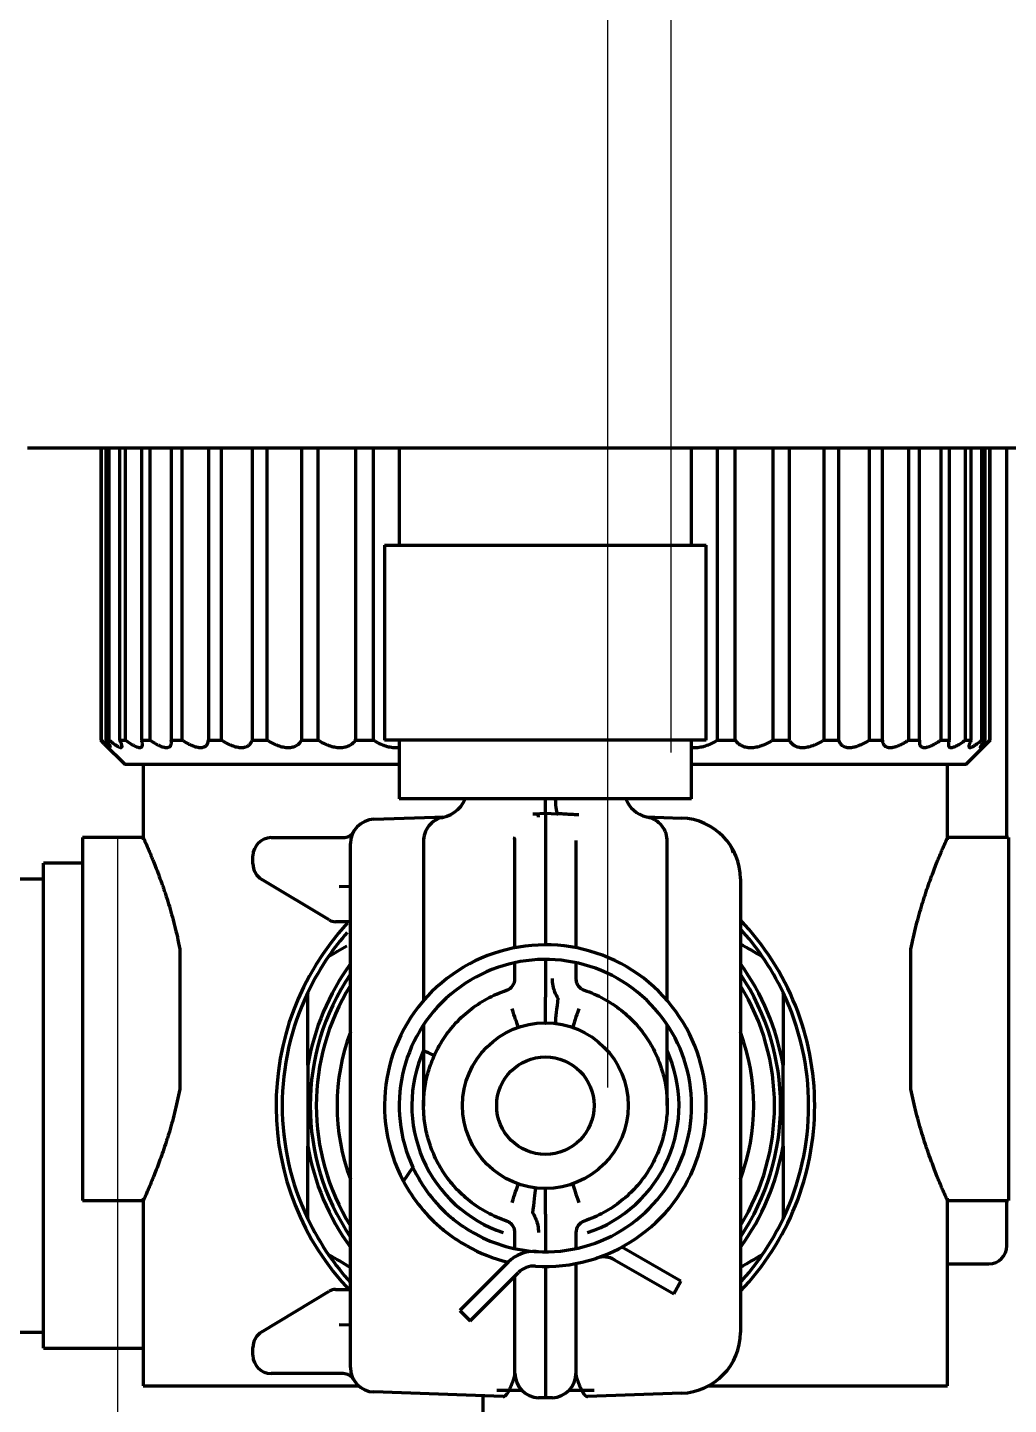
# Model space of a CAD drawing. Header units: inches. Extents: x -3077 to 7201, y 316 to 5463.
# Drawn here: x 4577.5 to 4617.7, y 1993.5 to 2050 of the extents above; entities that cross this region are included whole.
import ezdxf

# ---------------------------------------------------------------- set-up
doc = ezdxf.new("R2010")
doc.units = ezdxf.units.IN
doc.layers.add('GEOM', color=7, linetype='Continuous')

# ---------------------------------------------------------------- blocks, each defined once
blk = doc.blocks.new('A$C0B5A562A')
at = {"color": 6}
blk.add_line((0, 50), (0, -50), dxfattribs=at)
blk = doc.blocks.new('A$C29D5572B')
at = {"color": 1}
blk.add_line((0, 50), (0, -50), dxfattribs=at)
blk = doc.blocks.new('A$C0F8E2EAE')
blk.add_blockref('A$C29D5572B', (0, 0))
blk = doc.blocks.new('A$C76516A4E')
at = {"color": 3}
blk.add_line((0, 50), (0, -50), dxfattribs=at)

msp = doc.modelspace()

# ---------------------------------------------------------------- linework, layer by layer
at = {"linetype": 'Continuous', "lineweight": 70}
for p, q in [((4577.48, 2032.756), (4656.079, 2032.756)), ((4580.481, 2032.756), (4580.481, 2020.756)), ((4580.509, 2020.756), (4580.509, 2032.756)), ((4580.691, 2032.756), (4580.691, 2020.756)), ((4580.83, 2020.756), (4580.83, 2032.756)), ((4581.252, 2032.756), (4581.252, 2020.756)), ((4581.501, 2020.756), (4581.501, 2032.756)), ((4582.154, 2032.756), (4582.154, 2020.756)), ((4582.506, 2020.756), (4582.506, 2032.756)), ((4583.378, 2032.756), (4583.378, 2020.756)), ((4583.828, 2020.756), (4583.828, 2032.756)), ((4584.901, 2032.756), (4584.901, 2020.756)), ((4585.439, 2020.756), (4585.439, 2032.756)), ((4586.693, 2032.756), (4586.693, 2020.756)), ((4587.309, 2020.756), (4587.309, 2032.756)), ((4588.719, 2032.756), (4588.719, 2020.756)), ((4589.401, 2020.756), (4589.401, 2032.756)), ((4590.94, 2032.756), (4590.94, 2020.756)), ((4591.675, 2020.756), (4591.675, 2032.756)), ((4592.729, 2032.756), (4592.729, 2028.757)), ((4604.729, 2028.757), (4604.729, 2032.756)), ((4605.783, 2032.756), (4605.783, 2020.756)), ((4606.518, 2020.756), (4606.518, 2032.756)), ((4608.057, 2032.756), (4608.057, 2020.756)), ((4608.739, 2020.756), (4608.739, 2032.756)), ((4610.149, 2032.756), (4610.149, 2020.756)), ((4610.765, 2020.756), (4610.765, 2032.756)), ((4612.019, 2032.756), (4612.019, 2020.756)), ((4612.557, 2020.756), (4612.557, 2032.756)), ((4613.63, 2032.756), (4613.63, 2020.756)), ((4614.08, 2020.756), (4614.08, 2032.756)), ((4614.952, 2032.756), (4614.952, 2020.756)), ((4615.304, 2020.756), (4615.304, 2032.756)), ((4615.957, 2032.756), (4615.957, 2020.756)), ((4616.206, 2020.756), (4616.206, 2032.756)), ((4616.628, 2032.756), (4616.628, 2020.756)), ((4616.767, 2020.756), (4616.767, 2032.756)), ((4616.949, 2032.756), (4616.949, 2020.756)), ((4616.978, 2020.756), (4616.978, 2032.756)), ((4617.669, 2016.757), (4617.669, 2032.758)), ((4592.129, 2028.756), (4605.329, 2028.756)), ((4592.129, 2028.756), (4592.129, 2020.756)), ((4605.329, 2020.756), (4605.329, 2028.756)), ((4580.481, 2020.756), (4580.509, 2020.756)), ((4580.691, 2020.756), (4580.83, 2020.756)), ((4581.252, 2020.756), (4581.501, 2020.756)), ((4582.154, 2020.756), (4582.506, 2020.756)), ((4583.378, 2020.756), (4583.828, 2020.756)), ((4584.901, 2020.756), (4585.439, 2020.756)), ((4586.693, 2020.756), (4587.309, 2020.756)), ((4588.719, 2020.756), (4589.401, 2020.756)), ((4590.94, 2020.756), (4591.675, 2020.756)), ((4605.329, 2020.756), (4592.129, 2020.756)), ((4592.729, 2020.757), (4592.729, 2018.356)), ((4604.729, 2018.356), (4604.729, 2020.757)), ((4605.783, 2020.756), (4606.518, 2020.756)), ((4608.057, 2020.756), (4608.739, 2020.756)), ((4610.149, 2020.756), (4610.765, 2020.756)), ((4612.019, 2020.756), (4612.557, 2020.756)), ((4613.63, 2020.756), (4614.08, 2020.756)), ((4614.952, 2020.756), (4615.304, 2020.756)), ((4615.957, 2020.756), (4616.206, 2020.756)), ((4616.628, 2020.756), (4616.767, 2020.756)), ((4616.949, 2020.756), (4616.978, 2020.756)), ((4580.622, 2020.613), (4581.479, 2019.756)), ((4615.979, 2019.756), (4616.842, 2020.619)), ((4592.73, 2019.756), (4581.479, 2019.756)), ((4582.229, 2019.756), (4582.229, 2016.66)), ((4615.979, 2019.756), (4604.728, 2019.756)), ((4615.229, 2016.66), (4615.229, 2019.756)), ((4598.729, 2018.356), (4592.729, 2018.356)), ((4604.729, 2018.356), (4598.729, 2018.356)), ((4591.694, 2017.51), (4594.599, 2017.612)), ((4598.213, 2017.738), (4598.255, 2017.739)), ((4598.255, 2017.739), (4598.729, 2017.756)), ((4598.729, 2017.756), (4599.203, 2017.739)), ((4598.729, 2017.756), (4598.729, 2014.258)), ((4599.203, 2017.739), (4599.245, 2017.738)), ((4602.859, 2017.612), (4604.316, 2017.561)), ((4579.729, 2016.756), (4579.729, 2009.306)), ((4582.272, 2016.756), (4579.729, 2016.756)), ((4587.479, 2016.756), (4590.427, 2016.756)), ((4593.729, 2016.742), (4593.729, 2010.064)), ((4603.729, 2010.064), (4603.729, 2016.728)), ((4617.729, 2016.756), (4615.186, 2016.756)), ((4617.729, 2016.756), (4617.729, 2001.856)), ((4590.729, 2015.511), (4590.729, 2016.511)), ((4578.129, 2005.756), (4578.129, 2015.706)), ((4579.729, 2015.706), (4578.129, 2015.706)), ((4586.729, 2015.68), (4586.729, 2016.006)), ((4578.129, 2015.056), (4575.929, 2015.056)), ((4589.86, 2013.377), (4587.093, 2015.037)), ((4590.729, 1996), (4590.729, 2015.511)), ((4606.729, 2015.062), (4606.729, 1996.449)), ((4590.729, 2014.756), (4590.273, 2014.74)), ((4597.479, 2012.236), (4597.479, 2014.248)), ((4598.729, 2014.258), (4598.729, 2012.356)), ((4599.979, 2014.248), (4599.979, 2012.236)), ((4590.582, 2013.306), (4590.118, 2013.306)), ((4590.729, 2013.306), (4590.582, 2013.306)), ((4583.729, 2012.179), (4583.729, 2006.433)), ((4613.729, 2006.433), (4613.729, 2012.179)), ((4597.479, 2010.97), (4597.479, 2011.624)), ((4598.729, 2011.756), (4598.729, 2010.206)), ((4599.979, 2011.624), (4599.979, 2010.97)), ((4579.729, 2009.306), (4579.729, 2001.856)), ((4593.729, 2009.073), (4593.729, 2005.736)), ((4603.729, 2005.756), (4603.729, 2009.073)), ((4588.979, 2007.421), (4588.979, 2004.091)), ((4608.479, 2004.091), (4608.479, 2007.421)), ((4578.129, 1995.806), (4578.129, 2005.756)), ((4592.9, 2002.661), (4593.291, 2003.22)), ((4579.729, 2001.856), (4582.272, 2001.856)), ((4582.229, 2001.951), (4582.229, 1994.256)), ((4615.186, 2001.856), (4617.729, 2001.856)), ((4615.229, 1994.256), (4615.229, 2001.951)), ((4617.669, 2000.006), (4617.669, 2001.856)), ((4598.729, 2001.306), (4598.729, 1999.756)), ((4597.479, 1999.887), (4597.479, 2000.542)), ((4599.979, 2000.542), (4599.979, 1999.887)), ((4604.292, 1998.545), (4601.867, 1999.945)), ((4597.202, 1999.331), (4595.222, 1997.351)), ((4598.729, 1999.156), (4598.729, 1997.254)), ((4599.979, 1999.275), (4599.979, 1997.264)), ((4601.567, 1999.426), (4603.992, 1998.026)), ((4615.229, 1999.256), (4616.919, 1999.256)), ((4595.646, 1996.927), (4597.626, 1998.907)), ((4597.479, 1997.264), (4597.479, 1998.759)), ((4587.093, 1996.474), (4589.86, 1998.135)), ((4590.118, 1998.206), (4590.582, 1998.206)), ((4590.582, 1998.206), (4590.729, 1998.206)), ((4603.992, 1998.026), (4604.292, 1998.545)), ((4595.222, 1997.351), (4595.646, 1996.927)), ((4598.729, 1997.254), (4598.729, 1993.756)), ((4575.929, 1996.456), (4578.129, 1996.456)), ((4590.273, 1996.772), (4590.729, 1996.756)), ((4578.129, 1995.806), (4582.229, 1995.806)), ((4586.729, 1995.506), (4586.729, 1995.831)), ((4590.729, 1995.001), (4590.729, 1996)), ((4590.427, 1994.756), (4587.479, 1994.756)), ((4582.229, 1994.256), (4591.062, 1994.256)), ((4597.774, 1994.056), (4596.729, 1994.056)), ((4600.729, 1994.056), (4599.684, 1994.056)), ((4605.428, 1994.256), (4615.229, 1994.256)), ((4596.996, 1993.816), (4591.694, 1994.001)), ((4596.169, 1974.756), (4596.169, 1993.845)), ((4598.729, 1993.756), (4598.444, 1993.766)), ((4599.014, 1993.766), (4598.729, 1993.756)), ((4604.316, 1993.951), (4600.462, 1993.816))]:
    msp.add_line(p, q, dxfattribs=at)
for radius in [3.4, 2]:
    msp.add_circle((4598.729, 2005.756), radius, dxfattribs=at)
for centre, radius, start, end in [((4591.729, 2016.511), 1, 92, 180), ((4604.229, 2015.062), 2.5, 0, 88), ((4587.479, 2016.006), 0.75, 90, 180), ((4590.427, 2017.256), 0.5, 270, 330.2179), ((4605.688, 2016.029), 0.75, 7.4243, 33.5209), ((4587.479, 2015.68), 0.75, 180, 239.0362), ((4590.118, 2013.806), 0.5, 239.0362, 270), ((4598.729, 2005.756), 11.05, 0, 43.6163), ((4598.729, 2005.756), 11.05, 137.3681, 223.6106), ((4598.729, 2005.756), 10.8, 138.8232, 145.4744), ((4598.729, 2005.756), 10.8, 34.5256, 42.2062), ((4598.729, 2005.756), 6.6, 266.435, 207.9643), ((4598.729, 2005.756), 10.8, 145.4744, 154.5256), ((4598.729, 2005.756), 6, 266.435, 205), ((4598.729, 2005.756), 10.8, 25.4744, 34.5256), ((4598.729, 2005.756), 9.891, 143.9795, 170.3074), ((4598.729, 2005.756), 9.65, 145.9969, 213.9975), ((4598.729, 2005.756), 9.891, 9.6926, 36.0205), ((4598.729, 2005.756), 9.65, 326.0025, 34.0031), ((4598.729, 2005.756), 9.4, 148.3256, 211.6687), ((4596.979, 2010.97), 0.5, 288.553, 0), ((4598.729, 2005.756), 9.4, 328.3313, 31.6744), ((4598.729, 2005.756), 10.8, 154.5256, 205.4744), ((4598.729, 2005.756), 10.8, 334.5256, 25.4744), ((4598.729, 2005.756), 8.55, 159.3338, 200.6606), ((4598.729, 2005.756), 8.55, 339.3394, 20.6663), ((4598.746, 2005.756), 5.5, 155.701, 251.447), ((4598.712, 2005.756), 5.5, 288.553, 24.299), ((4598.729, 2005.756), 11.05, 316.3838, 0), ((4598.729, 2005.756), 9.891, 189.6926, 216.0205), ((4598.729, 2005.756), 9.891, 323.9795, 350.3074), ((4598.729, 2005.756), 6, 205, 229.9003), ((4598.729, 2005.756), 6.6, 207.9643, 230.365), ((4598.729, 2005.756), 10.8, 205.4744, 214.5256), ((4600.479, 2000.542), 0.5, 108.553, 180), ((4598.729, 2005.756), 10.8, 325.4744, 334.5256), ((4598.729, 2005.756), 6, 241.3794, 267.2784), ((4598.729, 2005.756), 6.6, 240.7973, 256.651), ((4598.263, 1998.27), 1.5, 86.435, 135), ((4616.919, 2000.006), 0.75, 270, 0), ((4598.729, 2005.756), 10.8, 214.5256, 222.2062), ((4598.263, 1998.27), 0.9, 86.435, 135), ((4601.117, 1998.646), 0.9, 60, 108.565), ((4598.729, 2005.756), 10.8, 317.7938, 325.4744), ((4590.118, 1997.706), 0.5, 90, 120.9638), ((4587.479, 1995.831), 0.75, 120.9638, 180), ((4604.229, 1996.449), 2.5, 272, 0), ((4587.479, 1995.506), 0.75, 180, 270), ((4590.427, 1994.256), 0.5, 29.7821, 90), ((4591.729, 1995.001), 1, 180, 268), ((4598.479, 1994.765), 1, 180, 268), ((4598.979, 1994.765), 1, 272.0003, 0)]:
    msp.add_arc(centre, radius, start, end, dxfattribs=at)
for centre, major_axis, ratio, start_param, end_param in [((4594.279, 2018.82), (-0.078, 1.248), 1, 3.110906, 4.269188), ((4599.288, 2018.987), (0.044, 1.249), 0.125617, 2.104923, 3.141592), ((4603.179, 2018.82), (-0.056, -1.249), 1, 5.137549, 6.080834), ((4599.288, 2010.171), (-0.157, -1.24), 0.034627, 4.716776, 5.709782), ((4597.244, 2009.951), (-0.417, 1.178), 0.029745, 3.715033, 4.5108), ((4600.214, 2009.951), (-0.417, -1.178), 0.029679, 4.913974, 5.709741), ((4597.244, 2001.561), (-0.417, -1.178), 0.029679, 1.772384, 2.56815), ((4600.214, 2001.561), (-0.417, 1.178), 0.029745, 0.573434, 1.369194), ((4598.17, 2001.341), (-0.157, -1.24), 0.034627, 1.575184, 2.568189)]:
    msp.add_ellipse(centre, major_axis=major_axis, ratio=ratio, start_param=start_param, end_param=end_param, dxfattribs=at)
for points, knots in [([(4580.626, 2020.609), (4580.618, 2020.617), (4580.609, 2020.626), (4580.563, 2020.672), (4580.524, 2020.712), (4580.481, 2020.756)], [0, 0, 0, 0, 0.201198, 0.201198, 1, 1, 1, 1]), ([(4580.509, 2020.756), (4580.555, 2020.712), (4580.599, 2020.672), (4580.66, 2020.617), (4580.679, 2020.6), (4580.707, 2020.576), (4580.716, 2020.569), (4580.733, 2020.554), (4580.742, 2020.547), (4580.782, 2020.513), (4580.81, 2020.492), (4580.842, 2020.471), (4580.851, 2020.465), (4580.86, 2020.461), (4580.861, 2020.461), (4580.861, 2020.46)], [0, 0, 0, 0, 0.281621, 0.281621, 0.422431, 0.422431, 0.492836, 0.492836, 0.563241, 0.563241, 0.844862, 0.844862, 0.985673, 0.985673, 1, 1, 1, 1]), ([(4580.886, 2020.465), (4580.886, 2020.468), (4580.885, 2020.472), (4580.882, 2020.481), (4580.88, 2020.485), (4580.876, 2020.494), (4580.869, 2020.508), (4580.859, 2020.526), (4580.842, 2020.553), (4580.832, 2020.568), (4580.809, 2020.6), (4580.797, 2020.617), (4580.757, 2020.672), (4580.726, 2020.712), (4580.691, 2020.756)], [0, 0, 0, 0, 0.10401, 0.10401, 0.178675, 0.178675, 0.253341, 0.402673, 0.402673, 0.552005, 0.552005, 0.701337, 0.701337, 1, 1, 1, 1]), ([(4580.83, 2020.756), (4580.884, 2020.712), (4580.935, 2020.672), (4581.008, 2020.617), (4581.032, 2020.6), (4581.066, 2020.576), (4581.078, 2020.569), (4581.1, 2020.554), (4581.111, 2020.547), (4581.163, 2020.513), (4581.201, 2020.492), (4581.249, 2020.471), (4581.263, 2020.465), (4581.283, 2020.46), (4581.29, 2020.458), (4581.301, 2020.456), (4581.307, 2020.456), (4581.332, 2020.456), (4581.345, 2020.463), (4581.353, 2020.481), (4581.355, 2020.485), (4581.356, 2020.494), (4581.358, 2020.508), (4581.355, 2020.526), (4581.349, 2020.553), (4581.345, 2020.568), (4581.333, 2020.6), (4581.325, 2020.617), (4581.3, 2020.672), (4581.278, 2020.712), (4581.252, 2020.756)], [0, 0, 0, 0, 0.125, 0.125, 0.1875, 0.1875, 0.21875, 0.21875, 0.25, 0.25, 0.375, 0.375, 0.4375, 0.4375, 0.46875, 0.46875, 0.5, 0.5, 0.625, 0.625, 0.65625, 0.65625, 0.6875, 0.75, 0.75, 0.8125, 0.8125, 0.875, 0.875, 1, 1, 1, 1]), ([(4581.501, 2020.756), (4581.56, 2020.712), (4581.618, 2020.672), (4581.702, 2020.617), (4581.729, 2020.6), (4581.77, 2020.576), (4581.783, 2020.569), (4581.809, 2020.554), (4581.822, 2020.547), (4581.886, 2020.513), (4581.933, 2020.492), (4581.996, 2020.471), (4582.016, 2020.465), (4582.044, 2020.46), (4582.053, 2020.458), (4582.07, 2020.456), (4582.078, 2020.456), (4582.116, 2020.456), (4582.141, 2020.463), (4582.163, 2020.481), (4582.167, 2020.485), (4582.175, 2020.494), (4582.184, 2020.508), (4582.19, 2020.526), (4582.195, 2020.553), (4582.196, 2020.568), (4582.194, 2020.6), (4582.192, 2020.617), (4582.182, 2020.672), (4582.17, 2020.712), (4582.154, 2020.756)], [0, 0, 0, 0, 0.125, 0.125, 0.1875, 0.1875, 0.21875, 0.21875, 0.25, 0.25, 0.375, 0.375, 0.4375, 0.4375, 0.46875, 0.46875, 0.5, 0.5, 0.625, 0.625, 0.65625, 0.65625, 0.6875, 0.75, 0.75, 0.8125, 0.8125, 0.875, 0.875, 1, 1, 1, 1]), ([(4582.506, 2020.756), (4582.571, 2020.712), (4582.634, 2020.672), (4582.727, 2020.617), (4582.758, 2020.6), (4582.803, 2020.576), (4582.818, 2020.569), (4582.848, 2020.554), (4582.863, 2020.547), (4582.936, 2020.513), (4582.991, 2020.492), (4583.068, 2020.471), (4583.093, 2020.465), (4583.128, 2020.46), (4583.14, 2020.458), (4583.162, 2020.456), (4583.173, 2020.456), (4583.224, 2020.456), (4583.259, 2020.463), (4583.295, 2020.481), (4583.302, 2020.485), (4583.315, 2020.494), (4583.333, 2020.508), (4583.347, 2020.526), (4583.362, 2020.553), (4583.369, 2020.568), (4583.378, 2020.6), (4583.381, 2020.617), (4583.387, 2020.672), (4583.385, 2020.712), (4583.378, 2020.756)], [0, 0, 0, 0, 0.125, 0.125, 0.1875, 0.1875, 0.21875, 0.21875, 0.25, 0.25, 0.375, 0.375, 0.4375, 0.4375, 0.46875, 0.46875, 0.5, 0.5, 0.625, 0.625, 0.65625, 0.65625, 0.6875, 0.75, 0.75, 0.8125, 0.8125, 0.875, 0.875, 1, 1, 1, 1]), ([(4583.828, 2020.756), (4583.895, 2020.712), (4583.963, 2020.672), (4584.063, 2020.617), (4584.097, 2020.6), (4584.147, 2020.576), (4584.163, 2020.569), (4584.196, 2020.554), (4584.213, 2020.547), (4584.294, 2020.513), (4584.357, 2020.492), (4584.446, 2020.471), (4584.475, 2020.465), (4584.517, 2020.46), (4584.531, 2020.458), (4584.558, 2020.456), (4584.571, 2020.456), (4584.634, 2020.456), (4584.679, 2020.463), (4584.728, 2020.481), (4584.738, 2020.485), (4584.756, 2020.494), (4584.781, 2020.508), (4584.803, 2020.526), (4584.829, 2020.553), (4584.841, 2020.568), (4584.861, 2020.6), (4584.869, 2020.617), (4584.89, 2020.672), (4584.898, 2020.712), (4584.901, 2020.756)], [0, 0, 0, 0, 0.125, 0.125, 0.1875, 0.1875, 0.21875, 0.21875, 0.25, 0.25, 0.375, 0.375, 0.4375, 0.4375, 0.46875, 0.46875, 0.5, 0.5, 0.625, 0.625, 0.65625, 0.65625, 0.6875, 0.75, 0.75, 0.8125, 0.8125, 0.875, 0.875, 1, 1, 1, 1]), ([(4585.439, 2020.756), (4585.509, 2020.712), (4585.579, 2020.672), (4585.685, 2020.617), (4585.72, 2020.6), (4585.774, 2020.576), (4585.792, 2020.569), (4585.827, 2020.554), (4585.845, 2020.547), (4585.933, 2020.513), (4586.002, 2020.492), (4586.101, 2020.471), (4586.134, 2020.465), (4586.182, 2020.46), (4586.198, 2020.458), (4586.229, 2020.456), (4586.244, 2020.456), (4586.318, 2020.456), (4586.372, 2020.463), (4586.433, 2020.481), (4586.445, 2020.485), (4586.468, 2020.494), (4586.501, 2020.508), (4586.53, 2020.526), (4586.566, 2020.553), (4586.583, 2020.568), (4586.613, 2020.6), (4586.626, 2020.617), (4586.662, 2020.672), (4586.68, 2020.712), (4586.693, 2020.756)], [0, 0, 0, 0, 0.125, 0.125, 0.1875, 0.1875, 0.21875, 0.21875, 0.25, 0.25, 0.375, 0.375, 0.4375, 0.4375, 0.46875, 0.46875, 0.5, 0.5, 0.625, 0.625, 0.65625, 0.65625, 0.6875, 0.75, 0.75, 0.8125, 0.8125, 0.875, 0.875, 1, 1, 1, 1]), ([(4587.309, 2020.756), (4587.38, 2020.712), (4587.451, 2020.672), (4587.561, 2020.617), (4587.597, 2020.6), (4587.653, 2020.576), (4587.672, 2020.569), (4587.709, 2020.554), (4587.728, 2020.547), (4587.821, 2020.513), (4587.894, 2020.492), (4588.003, 2020.471), (4588.038, 2020.465), (4588.092, 2020.46), (4588.109, 2020.458), (4588.144, 2020.456), (4588.16, 2020.456), (4588.244, 2020.456), (4588.306, 2020.463), (4588.378, 2020.481), (4588.392, 2020.485), (4588.419, 2020.494), (4588.459, 2020.508), (4588.495, 2020.526), (4588.54, 2020.553), (4588.562, 2020.568), (4588.601, 2020.6), (4588.619, 2020.617), (4588.669, 2020.672), (4588.697, 2020.712), (4588.719, 2020.756)], [0, 0, 0, 0, 0.125, 0.125, 0.1875, 0.1875, 0.21875, 0.21875, 0.25, 0.25, 0.375, 0.375, 0.4375, 0.4375, 0.46875, 0.46875, 0.5, 0.5, 0.625, 0.625, 0.65625, 0.65625, 0.6875, 0.75, 0.75, 0.8125, 0.8125, 0.875, 0.875, 1, 1, 1, 1]), ([(4589.401, 2020.756), (4589.471, 2020.712), (4589.543, 2020.672), (4589.654, 2020.617), (4589.691, 2020.6), (4589.748, 2020.576), (4589.767, 2020.569), (4589.806, 2020.554), (4589.825, 2020.547), (4589.921, 2020.513), (4589.998, 2020.492), (4590.113, 2020.471), (4590.151, 2020.465), (4590.208, 2020.46), (4590.227, 2020.458), (4590.264, 2020.456), (4590.283, 2020.456), (4590.373, 2020.456), (4590.442, 2020.463), (4590.524, 2020.481), (4590.54, 2020.485), (4590.571, 2020.494), (4590.616, 2020.508), (4590.659, 2020.526), (4590.713, 2020.553), (4590.738, 2020.568), (4590.787, 2020.6), (4590.809, 2020.617), (4590.872, 2020.672), (4590.909, 2020.712), (4590.94, 2020.756)], [0, 0, 0, 0, 0.125, 0.125, 0.1875, 0.1875, 0.21875, 0.21875, 0.25, 0.25, 0.375, 0.375, 0.4375, 0.4375, 0.46875, 0.46875, 0.5, 0.5, 0.625, 0.625, 0.65625, 0.65625, 0.6875, 0.75, 0.75, 0.8125, 0.8125, 0.875, 0.875, 1, 1, 1, 1]), ([(4591.675, 2020.756), (4591.743, 2020.712), (4591.814, 2020.672), (4591.923, 2020.617), (4591.961, 2020.6), (4592.018, 2020.576), (4592.037, 2020.569), (4592.076, 2020.554), (4592.095, 2020.547), (4592.193, 2020.513), (4592.271, 2020.492), (4592.39, 2020.471), (4592.43, 2020.465), (4592.49, 2020.46), (4592.51, 2020.458), (4592.55, 2020.456), (4592.569, 2020.456), (4592.638, 2020.456), (4592.687, 2020.459), (4592.734, 2020.465)], [0, 0, 0, 0, 0.215291, 0.215291, 0.322937, 0.322937, 0.376759, 0.376759, 0.430582, 0.430582, 0.645873, 0.645873, 0.753519, 0.753519, 0.807341, 0.807341, 0.861164, 0.861164, 1, 1, 1, 1]), ([(4604.726, 2020.464), (4604.735, 2020.463), (4604.744, 2020.462), (4604.771, 2020.46), (4604.79, 2020.458), (4604.828, 2020.456), (4604.848, 2020.456), (4604.944, 2020.456), (4605.023, 2020.463), (4605.124, 2020.481), (4605.144, 2020.485), (4605.184, 2020.494), (4605.244, 2020.508), (4605.303, 2020.526), (4605.381, 2020.553), (4605.42, 2020.568), (4605.496, 2020.6), (4605.534, 2020.617), (4605.644, 2020.672), (4605.715, 2020.712), (4605.783, 2020.756)], [0, 0, 0, 0, 0.025315, 0.025315, 0.079464, 0.079464, 0.133613, 0.133613, 0.35021, 0.35021, 0.404359, 0.404359, 0.458508, 0.566807, 0.566807, 0.675105, 0.675105, 0.783403, 0.783403, 1, 1, 1, 1]), ([(4606.518, 2020.756), (4606.549, 2020.712), (4606.585, 2020.672), (4606.648, 2020.617), (4606.671, 2020.6), (4606.707, 2020.576), (4606.719, 2020.569), (4606.745, 2020.554), (4606.758, 2020.547), (4606.825, 2020.513), (4606.884, 2020.492), (4606.98, 2020.471), (4607.013, 2020.465), (4607.065, 2020.46), (4607.083, 2020.458), (4607.119, 2020.456), (4607.137, 2020.456), (4607.227, 2020.456), (4607.302, 2020.463), (4607.399, 2020.481), (4607.419, 2020.485), (4607.458, 2020.494), (4607.516, 2020.508), (4607.574, 2020.526), (4607.651, 2020.553), (4607.689, 2020.568), (4607.766, 2020.6), (4607.803, 2020.617), (4607.915, 2020.672), (4607.987, 2020.712), (4608.057, 2020.756)], [0, 0, 0, 0, 0.125, 0.125, 0.1875, 0.1875, 0.21875, 0.21875, 0.25, 0.25, 0.375, 0.375, 0.4375, 0.4375, 0.46875, 0.46875, 0.5, 0.5, 0.625, 0.625, 0.65625, 0.65625, 0.6875, 0.75, 0.75, 0.8125, 0.8125, 0.875, 0.875, 1, 1, 1, 1]), ([(4608.739, 2020.756), (4608.761, 2020.712), (4608.789, 2020.672), (4608.838, 2020.617), (4608.856, 2020.6), (4608.886, 2020.576), (4608.896, 2020.569), (4608.917, 2020.554), (4608.928, 2020.547), (4608.985, 2020.513), (4609.036, 2020.492), (4609.12, 2020.471), (4609.15, 2020.465), (4609.197, 2020.46), (4609.213, 2020.458), (4609.246, 2020.456), (4609.262, 2020.456), (4609.345, 2020.456), (4609.415, 2020.463), (4609.506, 2020.481), (4609.525, 2020.485), (4609.562, 2020.494), (4609.617, 2020.508), (4609.673, 2020.526), (4609.747, 2020.553), (4609.785, 2020.568), (4609.86, 2020.6), (4609.897, 2020.617), (4610.006, 2020.672), (4610.078, 2020.712), (4610.149, 2020.756)], [0, 0, 0, 0, 0.125, 0.125, 0.1875, 0.1875, 0.21875, 0.21875, 0.25, 0.25, 0.375, 0.375, 0.4375, 0.4375, 0.46875, 0.46875, 0.5, 0.5, 0.625, 0.625, 0.65625, 0.65625, 0.6875, 0.75, 0.75, 0.8125, 0.8125, 0.875, 0.875, 1, 1, 1, 1]), ([(4610.765, 2020.756), (4610.778, 2020.712), (4610.796, 2020.672), (4610.831, 2020.617), (4610.845, 2020.6), (4610.867, 2020.576), (4610.875, 2020.569), (4610.891, 2020.554), (4610.9, 2020.547), (4610.945, 2020.513), (4610.987, 2020.492), (4611.059, 2020.471), (4611.084, 2020.465), (4611.125, 2020.46), (4611.139, 2020.458), (4611.168, 2020.456), (4611.182, 2020.456), (4611.256, 2020.456), (4611.319, 2020.463), (4611.404, 2020.481), (4611.421, 2020.485), (4611.455, 2020.494), (4611.507, 2020.508), (4611.559, 2020.526), (4611.629, 2020.553), (4611.665, 2020.568), (4611.737, 2020.6), (4611.772, 2020.617), (4611.879, 2020.672), (4611.949, 2020.712), (4612.019, 2020.756)], [0, 0, 0, 0, 0.125, 0.125, 0.1875, 0.1875, 0.21875, 0.21875, 0.25, 0.25, 0.375, 0.375, 0.4375, 0.4375, 0.46875, 0.46875, 0.5, 0.5, 0.625, 0.625, 0.65625, 0.65625, 0.6875, 0.75, 0.75, 0.8125, 0.8125, 0.875, 0.875, 1, 1, 1, 1]), ([(4612.557, 2020.756), (4612.56, 2020.712), (4612.568, 2020.672), (4612.589, 2020.617), (4612.597, 2020.6), (4612.612, 2020.576), (4612.617, 2020.569), (4612.629, 2020.554), (4612.635, 2020.547), (4612.667, 2020.513), (4612.699, 2020.492), (4612.757, 2020.471), (4612.778, 2020.465), (4612.812, 2020.46), (4612.824, 2020.458), (4612.848, 2020.456), (4612.86, 2020.456), (4612.924, 2020.456), (4612.979, 2020.463), (4613.054, 2020.481), (4613.07, 2020.485), (4613.1, 2020.494), (4613.147, 2020.508), (4613.195, 2020.526), (4613.26, 2020.553), (4613.293, 2020.568), (4613.36, 2020.6), (4613.394, 2020.617), (4613.495, 2020.672), (4613.563, 2020.712), (4613.63, 2020.756)], [0, 0, 0, 0, 0.125, 0.125, 0.1875, 0.1875, 0.21875, 0.21875, 0.25, 0.25, 0.375, 0.375, 0.4375, 0.4375, 0.46875, 0.46875, 0.5, 0.5, 0.625, 0.625, 0.65625, 0.65625, 0.6875, 0.75, 0.75, 0.8125, 0.8125, 0.875, 0.875, 1, 1, 1, 1]), ([(4614.08, 2020.756), (4614.073, 2020.712), (4614.071, 2020.672), (4614.077, 2020.617), (4614.08, 2020.6), (4614.087, 2020.576), (4614.089, 2020.569), (4614.096, 2020.554), (4614.099, 2020.547), (4614.119, 2020.513), (4614.14, 2020.492), (4614.183, 2020.471), (4614.198, 2020.465), (4614.225, 2020.46), (4614.234, 2020.458), (4614.253, 2020.456), (4614.263, 2020.456), (4614.315, 2020.456), (4614.361, 2020.463), (4614.426, 2020.481), (4614.439, 2020.485), (4614.466, 2020.494), (4614.507, 2020.508), (4614.55, 2020.526), (4614.608, 2020.553), (4614.638, 2020.568), (4614.7, 2020.6), (4614.73, 2020.617), (4614.824, 2020.672), (4614.887, 2020.712), (4614.952, 2020.756)], [0, 0, 0, 0, 0.125, 0.125, 0.1875, 0.1875, 0.21875, 0.21875, 0.25, 0.25, 0.375, 0.375, 0.4375, 0.4375, 0.46875, 0.46875, 0.5, 0.5, 0.625, 0.625, 0.65625, 0.65625, 0.6875, 0.75, 0.75, 0.8125, 0.8125, 0.875, 0.875, 1, 1, 1, 1]), ([(4615.304, 2020.756), (4615.288, 2020.712), (4615.276, 2020.672), (4615.266, 2020.617), (4615.264, 2020.6), (4615.263, 2020.576), (4615.263, 2020.569), (4615.264, 2020.554), (4615.264, 2020.547), (4615.27, 2020.513), (4615.281, 2020.492), (4615.307, 2020.471), (4615.318, 2020.465), (4615.336, 2020.46), (4615.343, 2020.458), (4615.356, 2020.456), (4615.364, 2020.456), (4615.402, 2020.456), (4615.439, 2020.463), (4615.492, 2020.481), (4615.503, 2020.485), (4615.526, 2020.494), (4615.56, 2020.508), (4615.597, 2020.526), (4615.647, 2020.553), (4615.674, 2020.568), (4615.728, 2020.6), (4615.755, 2020.617), (4615.84, 2020.672), (4615.898, 2020.712), (4615.957, 2020.756)], [0, 0, 0, 0, 0.125, 0.125, 0.1875, 0.1875, 0.21875, 0.21875, 0.25, 0.25, 0.375, 0.375, 0.4375, 0.4375, 0.46875, 0.46875, 0.5, 0.5, 0.625, 0.625, 0.65625, 0.65625, 0.6875, 0.75, 0.75, 0.8125, 0.8125, 0.875, 0.875, 1, 1, 1, 1]), ([(4616.206, 2020.756), (4616.18, 2020.712), (4616.158, 2020.672), (4616.133, 2020.617), (4616.126, 2020.6), (4616.117, 2020.576), (4616.114, 2020.569), (4616.109, 2020.554), (4616.108, 2020.547), (4616.1, 2020.513), (4616.1, 2020.492), (4616.109, 2020.471), (4616.114, 2020.465), (4616.124, 2020.46), (4616.128, 2020.458), (4616.136, 2020.456), (4616.141, 2020.456), (4616.165, 2020.456), (4616.191, 2020.463), (4616.232, 2020.481), (4616.24, 2020.485), (4616.258, 2020.494), (4616.285, 2020.508), (4616.315, 2020.526), (4616.357, 2020.553), (4616.379, 2020.568), (4616.425, 2020.6), (4616.449, 2020.617), (4616.522, 2020.672), (4616.574, 2020.712), (4616.628, 2020.756)], [0, 0, 0, 0, 0.125, 0.125, 0.1875, 0.1875, 0.21875, 0.21875, 0.25, 0.25, 0.375, 0.375, 0.4375, 0.4375, 0.46875, 0.46875, 0.5, 0.5, 0.625, 0.625, 0.65625, 0.65625, 0.6875, 0.75, 0.75, 0.8125, 0.8125, 0.875, 0.875, 1, 1, 1, 1]), ([(4616.767, 2020.756), (4616.732, 2020.712), (4616.701, 2020.672), (4616.661, 2020.617), (4616.649, 2020.6), (4616.632, 2020.576), (4616.627, 2020.569), (4616.617, 2020.554), (4616.613, 2020.547), (4616.591, 2020.513), (4616.58, 2020.492), (4616.573, 2020.471), (4616.572, 2020.465), (4616.573, 2020.46), (4616.574, 2020.458), (4616.577, 2020.456), (4616.578, 2020.456), (4616.589, 2020.456), (4616.604, 2020.463), (4616.631, 2020.481), (4616.637, 2020.485), (4616.649, 2020.494), (4616.669, 2020.508), (4616.691, 2020.526), (4616.724, 2020.553), (4616.741, 2020.568), (4616.778, 2020.6), (4616.798, 2020.617), (4616.859, 2020.672), (4616.903, 2020.712), (4616.949, 2020.756)], [0, 0, 0, 0, 0.125, 0.125, 0.1875, 0.1875, 0.21875, 0.21875, 0.25, 0.25, 0.375, 0.375, 0.4375, 0.4375, 0.46875, 0.46875, 0.5, 0.5, 0.625, 0.625, 0.65625, 0.65625, 0.6875, 0.75, 0.75, 0.8125, 0.8125, 0.875, 0.875, 1, 1, 1, 1]), ([(4616.978, 2020.756), (4616.935, 2020.712), (4616.895, 2020.672), (4616.85, 2020.627), (4616.842, 2020.619), (4616.834, 2020.611)], [0, 0, 0, 0, 0.808653, 0.808653, 1, 1, 1, 1]), ([(4598.729, 2017.756), (4598.729, 2017.756), (4598.729, 2017.764), (4598.729, 2017.788), (4598.729, 2017.798), (4598.729, 2017.815), (4598.729, 2017.822), (4598.729, 2017.836), (4598.729, 2017.843), (4598.729, 2017.882), (4598.729, 2017.921), (4598.729, 2017.978), (4598.729, 2017.989), (4598.729, 2018.014), (4598.729, 2018.026), (4598.729, 2018.066), (4598.729, 2018.093), (4598.729, 2018.18), (4598.729, 2018.243), (4598.729, 2018.325), (4598.729, 2018.34), (4598.729, 2018.355)], [0, 0, 0, 0, 0.187676, 0.187676, 0.284151, 0.284151, 0.332389, 0.332389, 0.380627, 0.380627, 0.573578, 0.573578, 0.621816, 0.621816, 0.670053, 0.670053, 0.766529, 0.766529, 0.95948, 0.95948, 1, 1, 1, 1]), ([(4594.538, 2017.597), (4594.422, 2017.573), (4594.206, 2017.491), (4593.931, 2017.253), (4593.76, 2016.931), (4593.728, 2016.702), (4593.731, 2016.584)], [0, 0, 0, 0, 0.242094, 0.500003, 0.75791, 1, 1, 1, 1]), ([(4600.096, 2017.69), (4600.02, 2017.693), (4599.946, 2017.696), (4599.8, 2017.703), (4599.728, 2017.707), (4599.588, 2017.717), (4599.52, 2017.722), (4599.417, 2017.729), (4599.383, 2017.731), (4599.314, 2017.735), (4599.28, 2017.737), (4599.245, 2017.738)], [0, 0, 0, 0, 0.25, 0.25, 0.5, 0.5, 0.75, 0.75, 0.875, 0.875, 1, 1, 1, 1]), ([(4603.727, 2016.584), (4603.73, 2016.702), (4603.698, 2016.931), (4603.527, 2017.253), (4603.252, 2017.491), (4603.036, 2017.573), (4602.92, 2017.597)], [0, 0, 0, 0, 0.242095, 0.500006, 0.757914, 1, 1, 1, 1]), ([(4582.229, 2016.756), (4582.229, 2016.756), (4582.235, 2016.742), (4582.254, 2016.701), (4582.269, 2016.667), (4582.272, 2016.66), (4582.279, 2016.644), (4582.283, 2016.636), (4582.294, 2016.61), (4582.303, 2016.591), (4582.33, 2016.529), (4582.372, 2016.434), (4582.45, 2016.254), (4582.511, 2016.108), (4582.56, 2015.99), (4582.577, 2015.949), (4582.604, 2015.885), (4582.612, 2015.863), (4582.63, 2015.819), (4582.675, 2015.707), (4582.761, 2015.492), (4582.882, 2015.173), (4582.966, 2014.94), (4583.03, 2014.758), (4583.062, 2014.664), (4583.094, 2014.568), (4583.116, 2014.504), (4583.127, 2014.471), (4583.181, 2014.306), (4583.267, 2014.035), (4583.393, 2013.606), (4583.514, 2013.155), (4583.59, 2012.839), (4583.662, 2012.515), (4583.696, 2012.349), (4583.729, 2012.179)], [0, 0, 0, 0, 0.062266, 0.124781, 0.124781, 0.14041, 0.14041, 0.156039, 0.156039, 0.187297, 0.187297, 0.249812, 0.312328, 0.374844, 0.374844, 0.406102, 0.406102, 0.42173, 0.42173, 0.437359, 0.499875, 0.562391, 0.624906, 0.624906, 0.656164, 0.671793, 0.671793, 0.687422, 0.687422, 0.749937, 0.812453, 0.874969, 0.937484, 0.937484, 1, 1, 1, 1]), ([(4613.729, 2012.179), (4613.762, 2012.349), (4613.796, 2012.515), (4613.869, 2012.839), (4613.944, 2013.156), (4614.065, 2013.608), (4614.149, 2013.895), (4614.213, 2014.104), (4614.235, 2014.173), (4614.267, 2014.275), (4614.278, 2014.309), (4614.3, 2014.376), (4614.354, 2014.542), (4614.451, 2014.826), (4614.577, 2015.174), (4614.697, 2015.492), (4614.773, 2015.684), (4614.819, 2015.797), (4614.828, 2015.819), (4614.846, 2015.863), (4614.855, 2015.885), (4614.881, 2015.949), (4614.898, 2015.99), (4614.947, 2016.108), (4615.008, 2016.253), (4615.086, 2016.433), (4615.127, 2016.528), (4615.164, 2016.61), (4615.179, 2016.644), (4615.195, 2016.679), (4615.198, 2016.686), (4615.203, 2016.698), (4615.211, 2016.715), (4615.217, 2016.728), (4615.226, 2016.749), (4615.229, 2016.756), (4615.229, 2016.756)], [0, 0, 0, 0, 0.062484, 0.062484, 0.124969, 0.187453, 0.249938, 0.249938, 0.28118, 0.28118, 0.296801, 0.296801, 0.312422, 0.374906, 0.437391, 0.499875, 0.562359, 0.562359, 0.577981, 0.577981, 0.593602, 0.593602, 0.624844, 0.624844, 0.687328, 0.749813, 0.812297, 0.812297, 0.874781, 0.874781, 0.890402, 0.890402, 0.906023, 0.937266, 0.937266, 1, 1, 1, 1]), ([(4597.479, 2014.248), (4597.479, 2014.425), (4597.479, 2014.778), (4597.479, 2015.28), (4597.479, 2015.737), (4597.479, 2016.132), (4597.479, 2016.445), (4597.479, 2016.588), (4597.479, 2016.64)], [0, 0, 0, 0, 0.166853, 0.330789, 0.494535, 0.660664, 0.82941, 1, 1, 1, 1]), ([(4599.979, 2016.64), (4599.979, 2016.588), (4599.979, 2016.446), (4599.979, 2016.132), (4599.979, 2015.741), (4599.979, 2015.291), (4599.979, 2014.79), (4599.979, 2014.433), (4599.979, 2014.248)], [0, 0, 0, 0, 0.170153, 0.338815, 0.505661, 0.664621, 0.826311, 1, 1, 1, 1]), ([(4597.138, 2001.016), (4596.856, 2001.11), (4596.587, 2001.229), (4596.083, 2001.504), (4595.847, 2001.661), (4595.411, 2002.005), (4595.212, 2002.192), (4594.851, 2002.588), (4594.69, 2002.797), (4594.408, 2003.227), (4594.286, 2003.45), (4594.08, 2003.9), (4593.995, 2004.128), (4593.862, 2004.585), (4593.813, 2004.813), (4593.748, 2005.264), (4593.732, 2005.486), (4593.729, 2005.706), (4593.729, 2005.708), (4593.729, 2005.711), (4593.729, 2005.716), (4593.729, 2005.729), (4593.729, 2005.753), (4593.729, 2005.802), (4593.731, 2005.899), (4593.734, 2005.984), (4593.744, 2006.154), (4593.754, 2006.268), (4593.798, 2006.613), (4593.843, 2006.846), (4593.971, 2007.313), (4594.054, 2007.546), (4594.257, 2008.007), (4594.379, 2008.234), (4594.661, 2008.675), (4594.823, 2008.889), (4595.186, 2009.294), (4595.387, 2009.486), (4595.828, 2009.838), (4596.067, 2009.998), (4596.579, 2010.279), (4596.852, 2010.4), (4597.138, 2010.496)], [0, 0, 0, 0, 0.0625, 0.0625, 0.125, 0.125, 0.1875, 0.1875, 0.25, 0.25, 0.3125, 0.3125, 0.375, 0.375, 0.4375, 0.4375, 0.5, 0.5, 0.500488, 0.500488, 0.500977, 0.501953, 0.503906, 0.507812, 0.515625, 0.53125, 0.53125, 0.5625, 0.5625, 0.625, 0.625, 0.6875, 0.6875, 0.75, 0.75, 0.8125, 0.8125, 0.875, 0.875, 0.9375, 0.9375, 1, 1, 1, 1]), ([(4599.245, 2010.171), (4599.245, 2010.171), (4599.245, 2010.171), (4599.197, 2010.246), (4599.115, 2010.406), (4599.034, 2010.676), (4599.014, 2010.869), (4599.014, 2010.97)], [0, 0, 0, 0, 0.000075, 0.000075, 0.333383, 0.666692, 1, 1, 1, 1]), ([(4599.979, 2010.97), (4599.979, 2010.918), (4599.987, 2010.866), (4600.019, 2010.767), (4600.043, 2010.72), (4600.103, 2010.636), (4600.14, 2010.598), (4600.224, 2010.537), (4600.271, 2010.512), (4600.32, 2010.496)], [0, 0, 0, 0, 0.25, 0.25, 0.5, 0.5, 0.75, 0.75, 1, 1, 1, 1]), ([(4600.32, 2010.496), (4600.604, 2010.401), (4600.874, 2010.282), (4601.382, 2010.004), (4601.619, 2009.845), (4602.057, 2009.498), (4602.257, 2009.309), (4602.618, 2008.91), (4602.779, 2008.699), (4603.062, 2008.264), (4603.184, 2008.04), (4603.389, 2007.585), (4603.472, 2007.355), (4603.604, 2006.894), (4603.651, 2006.664), (4603.714, 2006.21), (4603.729, 2005.985), (4603.729, 2005.752), (4603.729, 2005.738), (4603.729, 2005.711), (4603.728, 2005.669), (4603.726, 2005.572), (4603.722, 2005.488), (4603.711, 2005.32), (4603.7, 2005.206), (4603.654, 2004.864), (4603.607, 2004.633), (4603.477, 2004.171), (4603.394, 2003.939), (4603.189, 2003.482), (4603.068, 2003.257), (4602.785, 2002.82), (4602.624, 2002.609), (4602.262, 2002.207), (4602.061, 2002.018), (4601.623, 2001.669), (4601.385, 2001.509), (4600.876, 2001.231), (4600.605, 2001.111), (4600.32, 2001.016)], [0, 0, 0, 0, 0.0625, 0.0625, 0.125, 0.125, 0.1875, 0.1875, 0.25, 0.25, 0.3125, 0.3125, 0.375, 0.375, 0.4375, 0.4375, 0.5, 0.5, 0.503906, 0.503906, 0.507812, 0.515625, 0.53125, 0.53125, 0.5625, 0.5625, 0.625, 0.625, 0.6875, 0.6875, 0.75, 0.75, 0.8125, 0.8125, 0.875, 0.875, 0.9375, 0.9375, 1, 1, 1, 1]), ([(4588.979, 2007.421), (4588.979, 2007.925), (4588.979, 2008.424), (4588.979, 2009.417), (4588.979, 2009.91), (4588.979, 2010.401)], [0, 0, 0, 0, 0.5, 0.5, 1, 1, 1, 1]), ([(4598.729, 2009.132), (4598.729, 2009.133), (4598.729, 2009.133), (4598.729, 2009.144), (4598.729, 2009.155), (4598.729, 2009.213), (4598.729, 2009.264), (4598.729, 2009.351), (4598.729, 2009.381), (4598.729, 2009.429), (4598.729, 2009.445), (4598.729, 2009.478), (4598.729, 2009.495), (4598.729, 2009.58), (4598.729, 2009.651), (4598.729, 2009.746), (4598.729, 2009.765), (4598.729, 2009.804), (4598.729, 2009.824), (4598.729, 2009.882), (4598.729, 2009.922), (4598.729, 2010.042), (4598.729, 2010.123), (4598.729, 2010.206)], [0, 0, 0, 0, 0.002944, 0.002944, 0.050423, 0.050423, 0.240338, 0.240338, 0.335296, 0.335296, 0.382775, 0.382775, 0.430254, 0.430254, 0.620169, 0.620169, 0.667648, 0.667648, 0.715127, 0.715127, 0.810085, 0.810085, 1, 1, 1, 1]), ([(4608.479, 2010.401), (4608.479, 2009.91), (4608.479, 2009.417), (4608.479, 2008.424), (4608.479, 2007.925), (4608.479, 2007.421)], [0, 0, 0, 0, 0.5, 0.5, 1, 1, 1, 1]), ([(4593.734, 2008.019), (4593.737, 2008.018), (4593.743, 2008.015), (4593.753, 2008.01), (4593.763, 2008.006), (4593.772, 2008.002), (4593.782, 2007.997), (4593.791, 2007.993), (4593.801, 2007.989), (4593.81, 2007.984), (4593.82, 2007.98), (4593.829, 2007.976), (4593.838, 2007.972), (4593.848, 2007.967), (4593.857, 2007.963), (4593.866, 2007.959), (4593.875, 2007.955), (4593.884, 2007.951), (4593.893, 2007.947), (4593.901, 2007.943), (4593.91, 2007.939), (4593.919, 2007.935), (4593.927, 2007.931), (4593.935, 2007.927), (4593.944, 2007.923), (4593.952, 2007.919), (4593.96, 2007.916), (4593.968, 2007.912), (4593.976, 2007.908), (4593.983, 2007.905), (4593.991, 2007.901), (4593.998, 2007.898), (4594.006, 2007.894), (4594.013, 2007.891), (4594.02, 2007.888), (4594.027, 2007.885), (4594.034, 2007.881), (4594.04, 2007.878), (4594.047, 2007.875), (4594.053, 2007.872), (4594.059, 2007.869), (4594.066, 2007.866), (4594.071, 2007.864), (4594.077, 2007.861), (4594.083, 2007.858), (4594.088, 2007.856), (4594.093, 2007.853), (4594.099, 2007.851), (4594.104, 2007.848), (4594.108, 2007.846), (4594.113, 2007.844), (4594.117, 2007.842), (4594.122, 2007.84), (4594.126, 2007.838), (4594.13, 2007.836), (4594.134, 2007.834), (4594.137, 2007.832), (4594.141, 2007.83), (4594.144, 2007.829), (4594.147, 2007.827), (4594.15, 2007.826), (4594.152, 2007.824), (4594.155, 2007.823), (4594.157, 2007.822), (4594.16, 2007.821), (4594.162, 2007.82), (4594.163, 2007.819), (4594.165, 2007.818), (4594.166, 2007.817), (4594.168, 2007.816), (4594.169, 2007.816), (4594.17, 2007.815), (4594.171, 2007.815), (4594.171, 2007.814), (4594.171, 2007.814), (4594.172, 2007.814), (4594.172, 2007.814), (4594.172, 2007.813)], [0, 0, 0, 0, 0.013859, 0.027704, 0.041535, 0.055353, 0.069157, 0.082947, 0.096724, 0.110487, 0.124236, 0.137971, 0.151693, 0.165401, 0.179095, 0.192776, 0.206443, 0.220096, 0.233735, 0.247361, 0.260973, 0.274571, 0.288156, 0.301727, 0.315284, 0.328827, 0.342357, 0.355873, 0.369375, 0.382864, 0.396339, 0.4098, 0.423247, 0.436681, 0.450101, 0.463507, 0.4769, 0.490278, 0.503644, 0.516995, 0.530333, 0.543657, 0.556967, 0.570263, 0.583546, 0.596815, 0.610071, 0.623313, 0.636541, 0.649755, 0.662955, 0.676142, 0.689315, 0.702475, 0.71562, 0.728752, 0.741871, 0.754975, 0.768066, 0.781143, 0.794207, 0.807256, 0.820293, 0.833315, 0.846323, 0.859318, 0.872299, 0.885267, 0.898221, 0.911161, 0.924087, 0.937, 0.949899, 0.962784, 0.975655, 0.988513, 1, 1, 1, 1]), ([(4583.729, 2006.433), (4583.696, 2006.263), (4583.662, 2006.097), (4583.589, 2005.773), (4583.514, 2005.456), (4583.393, 2005.004), (4583.309, 2004.717), (4583.245, 2004.507), (4583.223, 2004.438), (4583.191, 2004.336), (4583.18, 2004.303), (4583.158, 2004.236), (4583.104, 2004.07), (4583.007, 2003.786), (4582.881, 2003.438), (4582.761, 2003.12), (4582.685, 2002.928), (4582.639, 2002.815), (4582.63, 2002.792), (4582.612, 2002.748), (4582.603, 2002.726), (4582.577, 2002.663), (4582.56, 2002.622), (4582.511, 2002.503), (4582.45, 2002.358), (4582.372, 2002.178), (4582.331, 2002.084), (4582.294, 2002.002), (4582.279, 2001.967), (4582.263, 2001.932), (4582.26, 2001.926), (4582.255, 2001.914), (4582.247, 2001.897), (4582.242, 2001.884), (4582.232, 2001.863), (4582.229, 2001.856), (4582.229, 2001.856)], [0, 0, 0, 0, 0.062484, 0.062484, 0.124969, 0.187453, 0.249938, 0.249938, 0.28118, 0.28118, 0.296801, 0.296801, 0.312422, 0.374906, 0.437391, 0.499875, 0.562359, 0.562359, 0.577981, 0.577981, 0.593602, 0.593602, 0.624844, 0.624844, 0.687328, 0.749813, 0.812297, 0.812297, 0.874781, 0.874781, 0.890402, 0.890402, 0.906023, 0.937266, 0.937266, 1, 1, 1, 1]), ([(4615.229, 2001.856), (4615.229, 2001.856), (4615.223, 2001.869), (4615.204, 2001.91), (4615.189, 2001.945), (4615.186, 2001.952), (4615.179, 2001.968), (4615.175, 2001.976), (4615.164, 2002.002), (4615.155, 2002.021), (4615.128, 2002.082), (4615.086, 2002.177), (4615.008, 2002.358), (4614.947, 2002.503), (4614.898, 2002.622), (4614.881, 2002.663), (4614.855, 2002.727), (4614.846, 2002.748), (4614.828, 2002.792), (4614.783, 2002.904), (4614.697, 2003.12), (4614.576, 2003.439), (4614.492, 2003.672), (4614.428, 2003.854), (4614.396, 2003.947), (4614.364, 2004.043), (4614.342, 2004.108), (4614.331, 2004.141), (4614.277, 2004.306), (4614.191, 2004.577), (4614.065, 2005.005), (4613.944, 2005.457), (4613.869, 2005.773), (4613.796, 2006.097), (4613.762, 2006.263), (4613.729, 2006.433)], [0, 0, 0, 0, 0.062266, 0.124781, 0.124781, 0.14041, 0.14041, 0.156039, 0.156039, 0.187297, 0.187297, 0.249812, 0.312328, 0.374844, 0.374844, 0.406102, 0.406102, 0.42173, 0.42173, 0.437359, 0.499875, 0.562391, 0.624906, 0.624906, 0.656164, 0.671793, 0.671793, 0.687422, 0.687422, 0.749937, 0.812453, 0.874969, 0.937484, 0.937484, 1, 1, 1, 1]), ([(4588.979, 2001.111), (4588.979, 2001.601), (4588.979, 2002.094), (4588.979, 2003.087), (4588.979, 2003.587), (4588.979, 2004.091)], [0, 0, 0, 0, 0.5, 0.5, 1, 1, 1, 1]), ([(4608.479, 2004.091), (4608.479, 2003.587), (4608.479, 2003.087), (4608.479, 2002.094), (4608.479, 2001.601), (4608.479, 2001.111)], [0, 0, 0, 0, 0.5, 0.5, 1, 1, 1, 1]), ([(4598.729, 2001.306), (4598.729, 2001.389), (4598.729, 2001.47), (4598.729, 2001.59), (4598.729, 2001.629), (4598.729, 2001.688), (4598.729, 2001.708), (4598.729, 2001.746), (4598.729, 2001.766), (4598.729, 2001.86), (4598.729, 2001.932), (4598.729, 2002.017), (4598.729, 2002.034), (4598.729, 2002.067), (4598.729, 2002.083), (4598.729, 2002.131), (4598.729, 2002.161), (4598.729, 2002.247), (4598.729, 2002.299), (4598.729, 2002.356), (4598.729, 2002.367), (4598.729, 2002.388), (4598.729, 2002.402), (4598.729, 2002.414), (4598.729, 2002.417)], [0, 0, 0, 0, 0.179175, 0.179175, 0.268763, 0.268763, 0.313557, 0.313557, 0.358351, 0.358351, 0.537526, 0.537526, 0.58232, 0.58232, 0.627114, 0.627114, 0.716701, 0.716701, 0.895877, 0.895877, 0.940671, 0.940671, 0.985464, 1, 1, 1, 1]), ([(4597.479, 2000.542), (4597.479, 2000.594), (4597.471, 2000.646), (4597.439, 2000.744), (4597.415, 2000.791), (4597.355, 2000.876), (4597.318, 2000.913), (4597.234, 2000.975), (4597.187, 2000.999), (4597.138, 2001.016)], [0, 0, 0, 0, 0.25, 0.25, 0.5, 0.5, 0.75, 0.75, 1, 1, 1, 1]), ([(4598.213, 2001.341), (4598.213, 2001.341), (4598.213, 2001.341), (4598.261, 2001.265), (4598.343, 2001.106), (4598.424, 2000.836), (4598.444, 2000.642), (4598.444, 2000.542)], [0, 0, 0, 0, 0.000075, 0.000075, 0.333383, 0.666692, 1, 1, 1, 1]), ([(4597.479, 1994.765), (4597.479, 1994.765), (4597.479, 1994.81), (4597.479, 1995.007), (4597.479, 1995.321), (4597.479, 1995.727), (4597.479, 1996.192), (4597.479, 1996.707), (4597.479, 1997.073), (4597.479, 1997.264)], [0, 0, 0, 0, 0.148263, 0.293914, 0.439938, 0.585587, 0.720883, 0.853972, 1, 1, 1, 1]), ([(4599.979, 1997.264), (4599.979, 1997.073), (4599.979, 1996.693), (4599.979, 1996.155), (4599.979, 1995.676), (4599.979, 1995.285), (4599.979, 1994.995), (4599.979, 1994.809), (4599.979, 1994.765), (4599.979, 1994.765)], [0, 0, 0, 0, 0.146168, 0.289853, 0.434024, 0.577627, 0.714047, 0.851827, 1, 1, 1, 1]), ([(4596.996, 1993.816), (4597, 1993.816), (4597.006, 1993.816), (4597.016, 1993.817), (4597.025, 1993.82), (4597.035, 1993.823), (4597.045, 1993.827), (4597.055, 1993.832), (4597.065, 1993.838), (4597.075, 1993.844), (4597.085, 1993.852), (4597.095, 1993.861), (4597.105, 1993.87), (4597.115, 1993.88), (4597.125, 1993.892), (4597.135, 1993.904), (4597.145, 1993.916), (4597.165, 1993.944), (4597.195, 1993.99), (4597.234, 1994.061), (4597.271, 1994.135), (4597.297, 1994.191), (4597.313, 1994.226), (4597.319, 1994.24), (4597.325, 1994.254), (4597.331, 1994.268), (4597.337, 1994.282), (4597.343, 1994.295), (4597.348, 1994.309), (4597.354, 1994.323), (4597.36, 1994.337), (4597.365, 1994.35), (4597.371, 1994.364), (4597.376, 1994.378), (4597.381, 1994.391), (4597.386, 1994.405), (4597.391, 1994.418), (4597.396, 1994.431), (4597.401, 1994.445), (4597.406, 1994.458), (4597.411, 1994.471), (4597.415, 1994.484), (4597.42, 1994.497), (4597.424, 1994.509), (4597.428, 1994.522), (4597.432, 1994.534), (4597.436, 1994.547), (4597.44, 1994.559), (4597.443, 1994.571), (4597.447, 1994.583), (4597.45, 1994.594), (4597.453, 1994.606), (4597.456, 1994.617), (4597.459, 1994.629), (4597.462, 1994.64), (4597.464, 1994.65), (4597.466, 1994.661), (4597.469, 1994.672), (4597.471, 1994.682), (4597.472, 1994.692), (4597.474, 1994.702), (4597.475, 1994.712), (4597.476, 1994.721), (4597.477, 1994.73), (4597.478, 1994.739), (4597.479, 1994.748), (4597.479, 1994.757), (4597.479, 1994.762), (4597.479, 1994.765)], [0, 0, 0, 0, 0.019449, 0.038858, 0.058228, 0.07756, 0.096857, 0.116121, 0.135353, 0.154556, 0.173731, 0.192881, 0.212008, 0.231113, 0.250198, 0.269267, 0.28832, 0.307359, 0.384249, 0.456401, 0.523845, 0.586579, 0.597659, 0.608645, 0.619537, 0.630335, 0.64104, 0.651652, 0.66217, 0.672596, 0.682929, 0.693169, 0.703316, 0.713371, 0.723333, 0.733203, 0.74298, 0.752665, 0.762258, 0.771758, 0.781166, 0.790481, 0.799704, 0.808834, 0.817871, 0.826816, 0.835668, 0.844427, 0.853094, 0.861667, 0.870147, 0.878534, 0.886827, 0.895027, 0.903134, 0.911147, 0.919066, 0.926891, 0.934623, 0.942261, 0.949806, 0.957257, 0.964614, 0.971877, 0.979047, 0.986125, 0.993109, 1, 1, 1, 1]), ([(4599.979, 1994.765), (4599.979, 1994.759), (4599.979, 1994.746), (4599.981, 1994.726), (4599.983, 1994.706), (4599.986, 1994.685), (4599.99, 1994.664), (4599.994, 1994.643), (4599.999, 1994.621), (4600.005, 1994.599), (4600.011, 1994.577), (4600.018, 1994.554), (4600.025, 1994.531), (4600.033, 1994.508), (4600.041, 1994.485), (4600.05, 1994.461), (4600.058, 1994.437), (4600.068, 1994.413), (4600.077, 1994.389), (4600.087, 1994.365), (4600.097, 1994.341), (4600.107, 1994.316), (4600.119, 1994.287), (4600.134, 1994.252), (4600.146, 1994.224), (4600.154, 1994.207), (4600.156, 1994.201), (4600.159, 1994.195), (4600.162, 1994.189), (4600.164, 1994.184), (4600.167, 1994.178), (4600.17, 1994.172), (4600.172, 1994.166), (4600.175, 1994.16), (4600.178, 1994.154), (4600.181, 1994.147), (4600.184, 1994.141), (4600.187, 1994.135), (4600.189, 1994.129), (4600.192, 1994.123), (4600.195, 1994.117), (4600.198, 1994.11), (4600.201, 1994.104), (4600.204, 1994.098), (4600.207, 1994.092), (4600.21, 1994.086), (4600.214, 1994.079), (4600.217, 1994.073), (4600.22, 1994.067), (4600.223, 1994.061), (4600.226, 1994.055), (4600.23, 1994.048), (4600.233, 1994.042), (4600.236, 1994.036), (4600.239, 1994.03), (4600.243, 1994.024), (4600.246, 1994.018), (4600.25, 1994.012), (4600.253, 1994.006), (4600.256, 1994), (4600.26, 1993.994), (4600.263, 1993.988), (4600.267, 1993.982), (4600.27, 1993.976), (4600.274, 1993.97), (4600.278, 1993.965), (4600.281, 1993.959), (4600.285, 1993.953), (4600.289, 1993.948), (4600.292, 1993.942), (4600.296, 1993.937), (4600.3, 1993.932), (4600.304, 1993.926), (4600.307, 1993.921), (4600.311, 1993.916), (4600.315, 1993.911), (4600.319, 1993.906), (4600.323, 1993.901), (4600.327, 1993.896), (4600.331, 1993.892), (4600.335, 1993.887), (4600.339, 1993.883), (4600.343, 1993.878), (4600.347, 1993.874), (4600.351, 1993.87), (4600.355, 1993.866), (4600.359, 1993.862), (4600.364, 1993.859), (4600.368, 1993.855), (4600.372, 1993.851), (4600.376, 1993.848), (4600.381, 1993.845), (4600.385, 1993.842), (4600.389, 1993.839), (4600.394, 1993.836), (4600.398, 1993.834), (4600.402, 1993.831), (4600.407, 1993.829), (4600.411, 1993.827), (4600.416, 1993.825), (4600.42, 1993.823), (4600.425, 1993.822), (4600.429, 1993.82), (4600.434, 1993.819), (4600.438, 1993.818), (4600.443, 1993.817), (4600.448, 1993.817), (4600.452, 1993.816), (4600.457, 1993.816), (4600.46, 1993.816), (4600.462, 1993.816)], [0, 0, 0, 0, 0.014899, 0.029973, 0.045222, 0.060648, 0.076251, 0.092031, 0.10799, 0.124128, 0.140446, 0.156945, 0.173628, 0.190494, 0.207546, 0.224786, 0.242216, 0.259837, 0.277652, 0.295663, 0.313873, 0.332285, 0.350901, 0.381608, 0.413263, 0.417906, 0.422604, 0.427356, 0.432164, 0.437026, 0.441943, 0.446915, 0.451941, 0.457021, 0.462156, 0.467345, 0.472588, 0.477886, 0.483238, 0.488643, 0.494103, 0.499616, 0.505184, 0.510805, 0.51648, 0.522208, 0.527991, 0.533827, 0.539716, 0.545659, 0.551655, 0.557705, 0.563808, 0.569964, 0.576174, 0.582437, 0.588753, 0.595122, 0.601545, 0.60802, 0.614549, 0.621131, 0.627766, 0.634454, 0.641195, 0.647989, 0.654836, 0.661737, 0.66869, 0.675696, 0.682756, 0.689868, 0.697034, 0.704253, 0.711525, 0.71885, 0.726228, 0.73366, 0.741144, 0.748683, 0.756274, 0.763919, 0.771617, 0.779369, 0.787175, 0.795034, 0.802946, 0.810913, 0.818934, 0.827008, 0.835137, 0.843319, 0.851556, 0.859847, 0.868193, 0.876593, 0.885048, 0.893558, 0.902122, 0.910742, 0.919417, 0.928147, 0.936933, 0.945774, 0.954671, 0.963624, 0.972634, 0.981699, 0.990821, 1, 1, 1, 1])]:
    msp.add_open_spline(points, degree=3, knots=knots, dxfattribs=at)
for points in [[(4598.255, 2017.739), (4598.276, 2017.74), (4598.314, 2017.739), (4598.365, 2017.728), (4598.405, 2017.704), (4598.43, 2017.663), (4598.436, 2017.621), (4598.436, 2017.596)], [(4597.479, 2016.64), (4597.479, 2016.658), (4597.477, 2016.687), (4597.468, 2016.716), (4597.454, 2016.733), (4597.436, 2016.74), (4597.423, 2016.741), (4597.416, 2016.74)], [(4589.831, 2011.877), (4590.08, 2012.02), (4590.329, 2012.164), (4590.579, 2012.309)], [(4606.737, 2012.39), (4607.035, 2012.219), (4607.332, 2012.047), (4607.627, 2011.877)], [(4594.864, 2001.166), (4594.927, 2001.113), (4595.062, 2001.005), (4595.21, 2000.895), (4595.288, 2000.841)], [(4595.288, 2000.841), (4595.346, 2000.8), (4595.467, 2000.719), (4595.657, 2000.6), (4595.788, 2000.525), (4595.855, 2000.489)], [(4594.943, 2000.349), (4594.866, 2000.404), (4594.717, 2000.513), (4594.582, 2000.621), (4594.519, 2000.673)], [(4595.509, 1999.995), (4595.443, 2000.032), (4595.312, 2000.108), (4595.122, 2000.227), (4595.002, 2000.308), (4594.943, 2000.349)], [(4590.721, 1999.121), (4590.423, 1999.293), (4590.127, 1999.464), (4589.831, 1999.635)], [(4607.627, 1999.635), (4607.332, 1999.464), (4607.035, 1999.293), (4606.737, 1999.121)]]:
    msp.add_open_spline(points, degree=3, dxfattribs=at)

# ---------------------------------------------------------------- block references
for name, p in [('A$C0F8E2EAE', (4601.279, 2056.506)), ('A$C0B5A562A', (4581.169, 1966.756))]:
    msp.add_blockref(name, p)
at = {"layer": 'GEOM'}
msp.add_blockref('A$C76516A4E', (4603.879, 2070.256), dxfattribs=at)

doc.saveas('drawing.dxf')
